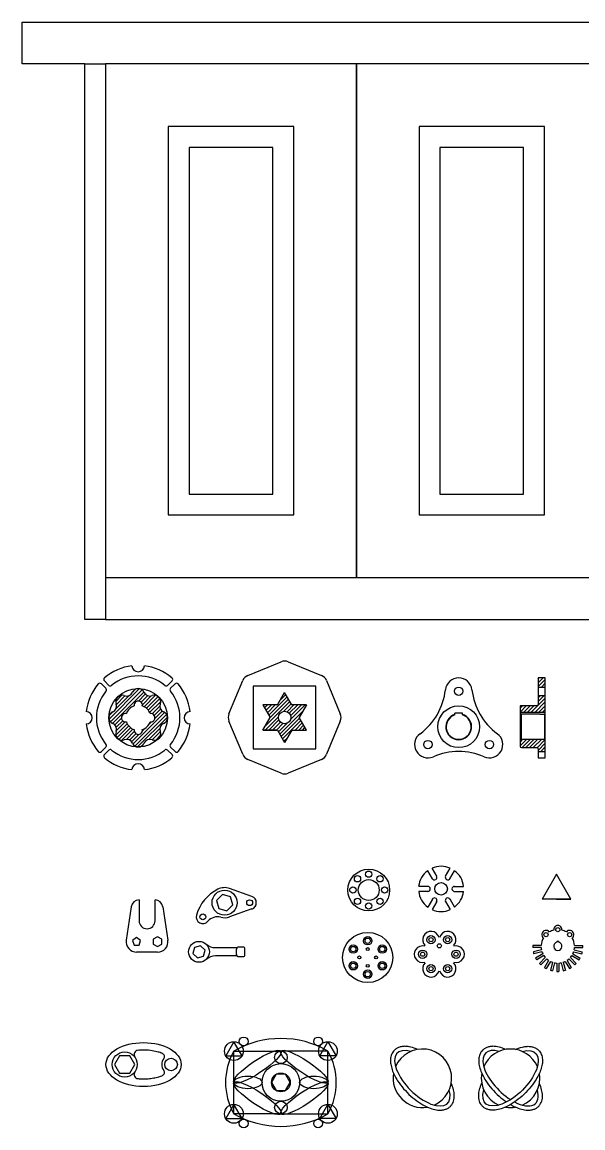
# Model space of a CAD drawing. Header units: millimetres. Extents: x 24 to 5224, y 288 to 2933.
# Drawn here: x 24 to 1366, y 288 to 2933 of the extents above; entities that cross this region are included whole.
import ezdxf

# ---------------------------------------------------------------- set-up
doc = ezdxf.new("R2010")
doc.units = ezdxf.units.MM

# ---------------------------------------------------------------- blocks, each defined once
blk = doc.blocks.new('*U7')
blk.add_circle((0, 0), 7.5)
blk = doc.blocks.new('*U8')
at = {"color": 0, "linetype": 'ByBlock', "lineweight": -2, "transparency": 16777216}
for p, rotation in [((1715.7, 977.7), 45.00000000000001), ((1769.5, 977.7), 314.9999999999999), ((1704.6, 950.8), 90), ((1780.6, 950.8), 270), ((1715.7, 923.9), 135), ((1769.5, 923.9), 225), ((1742.6, 912.8), 180)]:
    blk.add_blockref('*U7', p, dxfattribs=dict(at, rotation=rotation))
blk.add_blockref('*U7', (1742.6, 988.8), dxfattribs=at)
blk = doc.blocks.new('*U9')
for p, q in [((-12.4, 2.5), (-1.3, 21.7)), ((-1.9, -15.7), (20.3, -15.7)), ((-1.9, -15.7), (20.3, -15.7))]:
    blk.add_line(p, q)
for centre, radius, start, end in [((-17.3, 6), 6, 240, 330), ((-33.3, -21.7), 54, 6.3794, 53.6206), ((-1.3, -21.7), 6, 90, 180)]:
    blk.add_arc(centre, radius, start, end)
blk = doc.blocks.new('*U10')
at = {"color": 0, "linetype": 'ByBlock', "lineweight": -2, "transparency": 16777216}
for p, rotation in [((1025, 899.2), 59.99999999999999), ((991.6, 877.5), 120), ((993.8, 837.7), 180), ((1029.3, 819.7), 239.9999999999999), ((1062.6, 841.5), 299.9999999999999)]:
    blk.add_blockref('*U9', p, dxfattribs=dict(at, rotation=rotation))
blk.add_blockref('*U9', (1060.5, 881.2), dxfattribs=at)
blk = doc.blocks.new('*U11')
blk.add_circle((0, 0), 3.5)
blk = doc.blocks.new('*U12')
at = {"color": 0, "linetype": 'ByBlock', "lineweight": -2, "transparency": 16777216}
blk.add_blockref('*U11', (851.5, 715.4), dxfattribs=at)
for p, rotation in [((831.5, 695.4), 90), ((871.5, 695.4), 270), ((851.5, 675.4), 180)]:
    blk.add_blockref('*U11', p, dxfattribs=dict(at, rotation=rotation))
blk = doc.blocks.new('*U13')
for radius in [10, 6.5]:
    blk.add_circle((0, 0), radius)
blk = doc.blocks.new('*U14')
at = {"color": 0, "linetype": 'ByBlock', "lineweight": -2, "transparency": 16777216}
blk.add_blockref('*U13', (851.5, 735.4), dxfattribs=at)
for p, rotation in [((816.9, 715.4), 59.99999999999999), ((886.2, 715.4), 299.9999999999999), ((816.9, 675.4), 120), ((886.2, 675.4), 240), ((851.5, 655.4), 180)]:
    blk.add_blockref('*U13', p, dxfattribs=dict(at, rotation=rotation))
blk = doc.blocks.new('*U15')
for radius in [10, 5]:
    blk.add_circle((-5, 0), radius)
blk.add_arc((-5, 0), 20, 255.5225, 104.4775)
blk = doc.blocks.new('*U16')
at = {"color": 0, "linetype": 'ByBlock', "lineweight": -2, "transparency": 16777216}
for p, rotation in [((1000.4, 742.2), 120), ((1045.4, 742.2), 60.00000000000001), ((977.9, 703.2), 180), ((1000.4, 664.2), 239.9999999999999), ((1045.4, 664.2), 299.9999999999999)]:
    blk.add_blockref('*U15', p, dxfattribs=dict(at, rotation=rotation))
blk.add_blockref('*U15', (1067.9, 703.2), dxfattribs=at)
blk = doc.blocks.new('*U45')
for p, q in [((-81, -11.9), (-70.4, -22.6)), ((70.4, -22.6), (81, -11.9))]:
    blk.add_line(p, q)
for centre, radius, start, end in [((0, -100), 125, 96.8796, 130.2198), ((0, 25), 15, 183.4398, 356.5602), ((0, -100), 125, 49.7802, 83.1204), ((-77.5, -8.4), 5, 130.2198, 225), ((-66.8, -19.1), 5, 225, 309.535), ((0, -100), 100, 50.465, 129.535), ((66.8, -19.1), 5, 230.465, 315), ((77.5, -8.4), 5, 315, 49.7802)]:
    blk.add_arc(centre, radius, start, end)
blk = doc.blocks.new('*U46')
at = {"color": 0, "linetype": 'ByBlock', "lineweight": -2, "transparency": 16777216}
blk.add_blockref('*U45', (302.2, 1368.9), dxfattribs=at)
for p, rotation in [((202.1, 1268.9), 90.00000000000001), ((402.2, 1268.9), 270.0000000000001), ((302.2, 1168.8), 180)]:
    blk.add_blockref('*U45', p, dxfattribs=dict(at, rotation=rotation))

msp = doc.modelspace()

# ---------------------------------------------------------------- hatches: boundary and pattern name
h = msp.add_hatch()
h.set_pattern_fill('ANSI31', color=256, scale=2)
h.set_pattern_definition([(45, (-93.139, 0), (-4.490128, 4.490128), [])])
h.paths.add_polyline_path([(1276.4, 1342.3), (1276.4, 1364.3), (1259.4, 1364.3), (1259.4, 1342.3)])
h.paths.add_polyline_path([(1276.4, 1322.3), (1259.4, 1322.3), (1259.4, 1300.3, -0.414214), (1256.4, 1297.3), (1216.4, 1297.3), (1216.4, 1282.3), (1276.4, 1282.3)])
h.paths.add_polyline_path([(1259.4, 1194.3), (1259.4, 1188.3), (1276.4, 1188.3), (1276.4, 1215.3), (1274.4, 1217.3), (1218.4, 1217.3), (1216.4, 1215.3), (1216.4, 1200.3, 0.414214), (1219.4, 1197.3), (1256.4, 1197.3, -0.414214)])
h = msp.add_hatch()
h.set_pattern_fill('ANSI31', color=256, scale=2)
h.paths.add_polyline_path([(335.4, 1321.7, -0.409665), (316, 1329.7, 0.662569), (288.4, 1329.7, -0.409665), (268.9, 1321.7, 0.662569), (249.4, 1302.1, -0.409665), (241.3, 1282.7, 0.662569), (241.3, 1255.1, -0.409665), (249.4, 1235.6, 0.662569), (268.9, 1216.1, -0.409665), (288.4, 1208, 0.662569), (316, 1208, -0.409665), (335.4, 1216.1, 0.662569), (355, 1235.6, -0.409665), (363, 1255.1, 0.662569), (363, 1282.7, -0.409665), (355, 1302.1, 0.662569)])
h.paths.add_polyline_path([(330.5, 1278.7, -1.183216), (330.5, 1259, -0.22914), (312, 1240.5, -1.183216), (292.3, 1240.5, -0.22914), (273.8, 1259, -1.183216), (273.8, 1278.7, -0.22914), (292.3, 1297.2, -1.183216), (312, 1297.2, -0.22914)], flags=16)
h = msp.add_hatch()
h.set_pattern_fill('ANSI31', color=256, scale=2)
h.set_pattern_definition([(45, (0, -48.8964), (-4.490128, 4.490128), [])])
h.paths.add_polyline_path([(669.9, 1299.5), (652.6, 1329.5), (635.3, 1299.5), (600.7, 1299.5), (618, 1269.5), (600.7, 1239.5), (635.3, 1239.5), (652.6, 1209.5), (669.9, 1239.5), (704.6, 1239.5), (687.3, 1269.5), (704.6, 1299.5)])
h.paths.add_polyline_path([(667.6, 1269.5, -1), (637.6, 1269.5, -1)], flags=16)

# ---------------------------------------------------------------- linework, layer by layer
for p, q in [((24.3, 2833), (24.3, 2933)), ((24.3, 2933), (2624.3, 2933)), ((174.3, 2833), (24.3, 2833)), ((174.3, 1504.1), (174.3, 2833)), ((174.3, 2833), (224.3, 2833)), ((224.3, 2833), (224.3, 1604.1)), ((824.3, 2833), (224.3, 2833)), ((824.3, 2833), (824.3, 1604.1)), ((1424.3, 2833), (824.3, 2833)), ((824.3, 1604.1), (824.3, 2833)), ((374.3, 2683), (374.3, 1754.1)), ((674.3, 2683), (374.3, 2683)), ((674.3, 1754.1), (674.3, 2683)), ((974.3, 2683), (974.3, 1754.1)), ((1274.3, 2683), (974.3, 2683)), ((1274.3, 1754.1), (1274.3, 2683)), ((424.3, 2633), (424.3, 1804.1)), ((624.3, 2633), (424.3, 2633)), ((624.3, 1804.1), (624.3, 2633)), ((1024.3, 2633), (1024.3, 1804.1)), ((1224.3, 2633), (1024.3, 2633)), ((1224.3, 1804.1), (1224.3, 2633)), ((424.3, 1804.1), (624.3, 1804.1)), ((1024.3, 1804.1), (1224.3, 1804.1)), ((374.3, 1754.1), (674.3, 1754.1)), ((974.3, 1754.1), (1274.3, 1754.1)), ((224.3, 1604.1), (824.3, 1604.1)), ((224.3, 1604.1), (224.3, 1504.1)), ((824.3, 1604.1), (1424.3, 1604.1)), ((224.3, 1504.1), (174.3, 1504.1)), ((224.3, 1504.1), (2624.3, 1504.1)), ((564.5, 1369.9), (644, 1402.8)), ((661.2, 1402.8), (740.8, 1369.9)), ((519.3, 1278.1), (552.3, 1357.7)), ((753, 1357.7), (785.9, 1278.1)), ((1276.4, 1364.3), (1259.4, 1364.3)), ((1259.4, 1364.3), (1259.4, 1342.3)), ((1276.4, 1172.8), (1276.4, 1364.3)), ((652.6, 1344.5), (577.6, 1344.5)), ((577.6, 1344.5), (577.6, 1269.5)), ((635.3, 1299.5), (652.6, 1329.5)), ((727.6, 1344.5), (652.6, 1344.5)), ((669.9, 1299.5), (652.6, 1329.5)), ((727.6, 1269.5), (727.6, 1344.5)), ((1259.4, 1342.3), (1259.4, 1322.3)), ((1259.4, 1342.3), (1276.4, 1342.3)), ((600.7, 1299.5), (618, 1269.5)), ((635.3, 1299.5), (600.7, 1299.5)), ((704.6, 1299.5), (669.9, 1299.5)), ((704.6, 1299.5), (687.3, 1269.5)), ((1256.4, 1297.3), (1216.4, 1297.3)), ((1216.4, 1297.3), (1216.4, 1282.3)), ((1259.4, 1322.3), (1259.4, 1300.3)), ((1259.4, 1322.3), (1276.4, 1322.3)), ((1060.2, 1275.9), (1060.2, 1279.8)), ((1078.2, 1279.8), (1060.2, 1279.8)), ((1078.2, 1275.9), (1078.2, 1279.8)), ((1216.4, 1282.3), (1216.4, 1277.3)), ((1216.4, 1282.3), (1276.4, 1282.3)), ((1216.4, 1279.3), (1216.4, 1279.3)), ((1216.4, 1279.3), (1218.4, 1277.3)), ((1216.4, 1277.3), (1216.4, 1217.3)), ((1218.4, 1277.3), (1218.4, 1217.3)), ((1263.4, 1277.3), (1218.4, 1277.3)), ((1218.4, 1277.3), (1218.4, 1277.3)), ((1263.4, 1277.3), (1274.4, 1277.3)), ((1274.4, 1277.3), (1276.4, 1279.3)), ((1274.4, 1277.3), (1274.4, 1217.3)), ((552.3, 1181.4), (519.3, 1260.9)), ((577.6, 1269.5), (577.6, 1194.5)), ((600.7, 1239.5), (618, 1269.5)), ((704.6, 1239.5), (687.3, 1269.5)), ((727.6, 1194.5), (727.6, 1269.5)), ((785.9, 1260.9), (753, 1181.4)), ((635.3, 1239.5), (600.7, 1239.5)), ((600.7, 1239.5), (635.3, 1239.5)), ((635.3, 1239.5), (652.6, 1209.5)), ((669.9, 1239.5), (652.6, 1209.5)), ((669.9, 1239.5), (704.6, 1239.5)), ((1216.4, 1217.3), (1216.4, 1200.3)), ((1216.4, 1215.3), (1218.4, 1217.3)), ((1218.4, 1217.3), (1274.4, 1217.3)), ((1276.4, 1215.3), (1274.4, 1217.3)), ((577.6, 1194.5), (652.6, 1194.5)), ((652.6, 1194.5), (727.6, 1194.5)), ((1219.4, 1197.3), (1256.4, 1197.3)), ((1259.4, 1194.3), (1259.4, 1188.3)), ((644, 1136.2), (564.5, 1169.2)), ((740.8, 1169.2), (661.2, 1136.2)), ((1259.4, 1188.3), (1259.4, 1172.8)), ((1259.4, 1188.3), (1276.4, 1188.3)), ((1259.4, 1172.8), (1276.4, 1172.8)), ((1303.4, 894.6), (1268.7, 834.6)), ((1338, 834.6), (1303.4, 894.6)), ((574.3, 841.5), (520.9, 860.4)), ((304.4, 833), (304.4, 783)), ((342.4, 783), (342.4, 833)), ((1338, 834.6), (1268.7, 834.6)), ((1303.4, 834.6), (1338, 834.6)), ((285.6, 816.8), (273.7, 736.7)), ((361.2, 816.8), (373.1, 736.7)), ((574.3, 811.4), (520.9, 792.5)), ((487.3, 718.9), (539.1, 718.9)), ((537.7, 702.4), (537.7, 715.4)), ((552.7, 720.4), (542.7, 720.4)), ((557.7, 702.4), (557.7, 715.4)), ((1266.6, 724.4), (1246.6, 724.4)), ((1266.6, 719.4), (1246.6, 719.4)), ((1304.5, 733.9), (1304.5, 731.7)), ((1308.5, 733.9), (1304.5, 733.9)), ((1308.5, 733.9), (1308.5, 731.7)), ((1346.4, 724.4), (1366.5, 724.4)), ((1346.4, 719.4), (1366.5, 719.4)), ((348.4, 708), (298.4, 708)), ((539.1, 698.9), (487.3, 698.9)), ((542.7, 697.4), (552.7, 697.4)), ((1267.3, 713.9), (1248, 708.8)), ((1268.6, 709.1), (1249.3, 703.9)), ((1270.7, 704.1), (1253.4, 694)), ((1273.2, 699.7), (1255.9, 689.7)), ((1276.5, 695.4), (1262.4, 681.2)), ((1280.1, 691.9), (1265.9, 677.7)), ((1284.4, 688.5), (1274.4, 671.2)), ((1328.7, 688.5), (1338.7, 671.2)), ((1333, 691.9), (1347.1, 677.7)), ((1336.5, 695.4), (1350.7, 681.2)), ((1339.8, 699.7), (1357.2, 689.7)), ((1342.3, 704.1), (1359.7, 694)), ((1344.4, 709.1), (1363.8, 703.9)), ((1345.7, 713.9), (1365.1, 708.8)), ((1288.7, 686), (1278.7, 668.7)), ((1293.8, 683.9), (1288.6, 664.6)), ((1298.6, 682.6), (1293.4, 663.3)), ((1304, 681.9), (1304, 661.9)), ((1309, 681.9), (1309, 661.9)), ((1314.4, 682.6), (1319.6, 663.3)), ((1319.3, 683.9), (1324.5, 664.6)), ((1324.3, 686), (1334.3, 668.7)), ((531.2, 471.4), (643.7, 471.4)), ((531.2, 321.4), (531.2, 471.4)), ((756.2, 471.4), (643.7, 471.4)), ((756.2, 321.4), (756.2, 471.4)), ((643.7, 321.4), (531.2, 321.4)), ((643.7, 321.4), (756.2, 321.4))]:
    msp.add_line(p, q)
for points in [[(528.3, 821.3), (523.1, 840.6), (503.8, 845.8), (489.6, 831.6), (494.8, 812.3), (514.1, 807.1)], [(298.4, 743), (288.9, 736.1), (292.5, 725), (304.3, 725), (307.9, 736.1)], [(358.4, 738.8), (348.4, 744.6), (338.4, 738.8), (338.4, 727.3), (348.4, 721.5), (358.4, 727.3)], [(462.1, 712.8), (451.5, 723.4), (437, 719.5), (433.2, 705.1), (443.8, 694.5), (458.3, 698.3)], [(531.2, 493.9), (511.7, 460.1), (550.7, 460.1)], [(756.2, 493.9), (775.7, 460.1), (736.7, 460.1)], [(257.8, 460.3), (245.7, 439.3), (257.8, 418.3), (282, 418.3), (294.2, 439.3), (282, 460.3)], [(666.2, 396.4), (654.9, 415.9), (632.4, 415.9), (621.2, 396.4), (632.4, 376.9), (654.9, 376.9)], [(531.2, 343.9), (511.7, 310.1), (550.7, 310.1)], [(756.2, 343.9), (775.7, 310.1), (736.7, 310.1)]]:
    msp.add_lwpolyline(points, close=True)
for centre, radius in [((302.2, 1268.9), 70), ((1069.2, 1332.3), 10), ((1069.2, 1247.3), 50), ((652.6, 1269.5), 15), ((995.6, 1204.8), 10), ((1142.8, 1204.8), 10), ((854, 856.7), 50), ((854, 856.7), 25), ((1027.1, 859.5), 15), ((508.9, 826.4), 30), ((568.9, 826.4), 7), ((456.9, 792.4), 7), ((851.5, 695.4), 60), ((1278.2, 750.1), 5), ((1306.5, 761.9), 5), ((1334.8, 750.1), 5), ((447.7, 708.9), 25), ((1022.9, 723.2), 5), ((554.7, 494.6), 10.5), ((732.7, 494.6), 10.5), ((531.2, 471.4), 22.5), ((756.2, 471.4), 22.5), ((269.9, 439.3), 30), ((380.9, 439.3), 15), ((643.7, 456.4), 15), ((643.7, 396.4), 45), ((643.7, 396.4), 22.5), ((643.7, 336.4), 15), ((531.2, 321.4), 22.5), ((756.2, 321.4), 22.5), ((554.7, 298.2), 10.5), ((732.7, 298.2), 10.5)]:
    msp.add_circle(centre, radius)
for centre, radius, start, end in [((652.6, 1382), 22.5, 67.5, 112.5), ((573.1, 1349.1), 22.5, 112.5, 157.5), ((732.2, 1349.1), 22.5, 22.5, 67.5), ((1069.2, 1332.3), 32, 6.1426, 173.8574), ((263.3, 1307.8), 15, 67.9456, 202.0544), ((274.5, 1335.6), 15, 247.9456, 337.0544), ((302.2, 1323.9), 15, 22.9456, 157.0544), ((329.8, 1335.6), 15, 202.9456, 292.0544), ((329.8, 1335.6), 15, 202.9456, 292.0544), ((341.1, 1307.8), 15, 337.9456, 112.0544), ((888.3, 1351.8), 150, 306.1426, 353.8574), ((1250.2, 1351.8), 150, 186.1426, 233.8574), ((235.5, 1296.5), 15, 292.9456, 22.0544), ((302.2, 1268.9), 30, 109.1881, 160.8119), ((302.2, 1298.9), 10, 350.4059, 189.5941), ((302.2, 1268.9), 30, 19.1881, 70.8119), ((368.9, 1296.5), 15, 157.9456, 247.0544), ((1256.4, 1300.3), 3, 270, 0), ((247.2, 1268.9), 15, 112.9456, 247.0544), ((272.2, 1268.9), 10, 80.4059, 279.5941), ((332.2, 1268.9), 10, 260.4059, 99.5941), ((357.2, 1268.9), 15, 292.9456, 67.0544), ((540.1, 1269.5), 22.5, 157.5, 202.5), ((765.1, 1269.5), 22.5, 337.5, 22.5), ((1069.2, 1247.3), 31, 106.8773, 73.1227), ((1069.2, 1247.3), 30, 107.4576, 72.5424), ((235.5, 1241.2), 15, 337.9456, 67.0544), ((302.2, 1268.9), 30, 199.1881, 250.8119), ((302.2, 1268.9), 30, 289.1881, 340.8119), ((368.9, 1241.2), 15, 112.9456, 202.0544), ((263.3, 1230), 15, 157.9456, 292.0544), ((274.5, 1202.2), 15, 22.9456, 112.0544), ((302.2, 1238.9), 10, 170.4059, 9.5941), ((329.8, 1202.2), 15, 67.9456, 157.0544), ((341.1, 1230), 15, 247.9456, 22.0544), ((995.6, 1204.8), 32, 126.1426, 293.8574), ((1142.8, 1204.8), 32, 246.1426, 53.8574), ((302.2, 1213.9), 15, 202.9456, 337.0544), ((1219.4, 1200.3), 3, 180, 270), ((1219.4, 1200.3), 3, 180, 270), ((1256.4, 1194.3), 3, 0, 90), ((573.1, 1190), 22.5, 202.5, 247.5), ((732.2, 1190), 22.5, 292.5, 337.5), ((1069.2, 1038.3), 150, 66.1426, 113.8574), ((652.6, 1157), 22.5, 247.5, 292.5), ((537.7, 769.3), 100, 116.6803, 163.9772), ((508.9, 826.4), 36, 70.5288, 116.6803), ((304.4, 814), 19, 90, 171.5272), ((342.4, 814), 19, 8.4728, 90), ((568.9, 826.4), 16, 289.4712, 70.5288), ((456.9, 792.4), 16, 163.9772, 319.6431), ((323.4, 783), 19, 180, 0), ((492, 762.6), 30, 75.1215, 139.6431), ((508.9, 826.4), 36, 255.1215, 289.4712), ((1306.5, 761.9), 10, 352.8192, 187.1808), ((1306.5, 721.9), 40, 149.3615, 176.4167), ((1278.2, 750.1), 10, 37.8192, 232.1808), ((1306.5, 721.9), 40, 104.3615, 120.6385), ((1306.5, 721.9), 40, 59.3615, 75.6385), ((1334.8, 750.1), 10, 307.8192, 142.1808), ((1306.5, 721.9), 40, 3.5833, 30.6385), ((298.4, 733), 25, 171.5272, 270), ((348.4, 733), 25, 270, 8.4728), ((487.3, 753.9), 35, 228.5904, 270), ((542.7, 715.4), 5, 90, 180), ((552.7, 715.4), 5, 0, 90), ((1306.5, 721.9), 60, 177.612, 182.388), ((1306.5, 721.9), 40, 183.5833, 191.4167), ((1306.5, 721.9), 10, 101.537, 78.463), ((1306.5, 721.9), 40, 348.5833, 356.4167), ((1306.5, 721.9), 60, 357.612, 2.388), ((487.3, 663.9), 35, 90, 131.4096), ((542.7, 702.4), 5, 180, 270), ((552.7, 702.4), 5, 270, 0), ((1306.5, 721.9), 60, 192.612, 197.388), ((1306.5, 721.9), 60, 207.612, 212.388), ((1306.5, 721.9), 40, 198.5833, 206.4167), ((1306.5, 721.9), 40, 213.5833, 221.4167), ((1306.5, 721.9), 40, 228.5833, 236.4167), ((1306.5, 721.9), 40, 303.5833, 311.4167), ((1306.5, 721.9), 40, 318.5833, 326.4167), ((1306.5, 721.9), 40, 333.5833, 341.4167), ((1306.5, 721.9), 60, 327.612, 332.388), ((1306.5, 721.9), 60, 342.612, 347.388), ((1306.5, 721.9), 60, 222.612, 227.388), ((1306.5, 721.9), 60, 237.612, 242.388), ((1306.5, 721.9), 60, 252.612, 257.388), ((1306.5, 721.9), 40, 243.5833, 251.4167), ((1306.5, 721.9), 40, 258.5833, 266.4167), ((1306.5, 721.9), 60, 267.612, 272.388), ((1306.5, 721.9), 40, 273.5833, 281.4167), ((1306.5, 721.9), 40, 288.5833, 296.4167), ((1306.5, 721.9), 60, 282.612, 287.388), ((1306.5, 721.9), 60, 297.612, 302.388), ((1306.5, 721.9), 60, 312.612, 317.388), ((643.7, 276.5), 225, 60, 120), ((982.3, 406.4), 70, 293.5178, 156.4822), ((1193.4, 406.4), 70, 23.5178, 156.4822), ((302.9, 462.8), 10.5, 95.5124, 215.3403), ((380.9, 439.3), 22.5, 140.584, 219.4161), ((357.7, 458.4), 7.5, 320.584, 67.1301), ((661.1, 396.4), 150, 150, 210), ((626.3, 396.4), 150, 330, 30), ((357.7, 420.3), 7.5, 292.8633, 39.4161), ((302.9, 415.9), 10.5, 144.6595, 264.4853), ((982.3, 406.4), 70, 170.1841, 279.816), ((1193.4, 406.4), 70, 170.1841, 246.4822), ((1193.4, 406.4), 70, 293.5178, 9.8159), ((643.7, 516.2), 225, 240, 300), ((1193.4, 406.4), 70, 260.184, 279.816)]:
    msp.add_arc(centre, radius, start, end)
for centre, major_axis, ratio in [((314.9, 439.3), (-90, 0), 0.583333), ((587.4, 433.9), (56.2, 37.5), 0.22188), ((699.9, 433.9), (-56.3, 37.5), 0.22188), ((587.4, 358.9), (56.3, -37.5), 0.22188), ((564.9, 396.4), (33.8, 0), 0.444444), ((699.9, 358.9), (56.2, 37.5), 0.22188), ((722.4, 396.4), (-33.8, 0), 0.444444)]:
    msp.add_ellipse(centre, major_axis=major_axis, ratio=ratio)
for centre, start_param, end_param in [((982.3, 406.4), 5.587554, 10.120409), ((1193.4, 406.4), 5.587554, 8.294492), ((1193.4, 406.4), 8.440689, 10.120409)]:
    msp.add_ellipse(centre, major_axis=(-60, 60), ratio=0.471405, start_param=start_param, end_param=end_param)
at = {"extrusion": (0, 0, -1)}
msp.add_ellipse((1193.4, 406.4), major_axis=(60, 60), ratio=0.471405, start_param=5.587554, end_param=10.120409, dxfattribs=at)
for points, knots in [([(970.4, 475.4), (969.3, 475.9), (968.3, 476.3), (961.6, 479), (956.2, 480.7), (947.2, 482.4), (943.6, 482.8), (937.2, 482.8), (934.3, 482.5), (928.8, 481.4), (926.1, 480.6), (921.6, 478.4), (919.7, 477.3), (917, 475.2), (916.1, 474.4), (915.2, 473.5), (913.8, 472.1), (912.6, 470.6), (910.4, 467.3), (909.5, 465.5), (908, 461.8), (907.4, 459.9), (906.5, 456), (906.2, 454), (905.8, 448), (906.1, 443.9), (907.4, 435.6), (908.5, 431.3), (911.4, 422.6), (913.3, 418.2), (917.7, 409.3), (920.3, 404.9), (927.3, 393.9), (932.1, 387.5), (942.8, 375.2), (948.6, 369.2), (960.8, 358.4), (967.2, 353.4), (980.1, 344.6), (986.7, 340.9), (998.3, 335.6), (1003.4, 333.7), (1013.4, 331.1), (1018.3, 330.3), (1025.9, 330), (1028.8, 330.2), (1034.3, 331.1), (1037, 331.8), (1041.6, 333.7), (1043.6, 334.8), (1047.2, 337.3), (1048.9, 338.8), (1051.9, 342.1), (1053.2, 343.9), (1055.3, 347.8), (1056.2, 349.8), (1057.5, 354), (1058, 356.2), (1058.6, 360.7), (1058.7, 363), (1058.5, 369.8), (1057.9, 374.3), (1055.6, 383.7), (1053.9, 388.4), (1051.7, 393.7), (1051.5, 394.1), (1051.3, 394.5)], [5.396468, 5.396468, 5.396468, 5.396468, 5.441669, 5.441669, 5.678596, 5.678596, 5.843068, 5.843068, 5.979243, 5.979243, 6.115419, 6.115419, 6.222944, 6.222944, 6.283185, 6.283185, 6.283185, 6.380347, 6.380347, 6.477508, 6.477508, 6.574669, 6.574669, 6.67183, 6.67183, 6.859475, 6.859475, 7.047121, 7.047121, 7.234766, 7.234766, 7.422411, 7.422411, 7.697556, 7.697556, 7.9727, 7.9727, 8.247845, 8.247845, 8.52299, 8.52299, 8.741484, 8.741484, 8.959978, 8.959978, 9.095847, 9.095847, 9.231716, 9.231716, 9.340169, 9.340169, 9.448622, 9.448622, 9.557075, 9.557075, 9.665528, 9.665528, 9.773982, 9.773982, 9.882435, 9.882435, 10.088157, 10.088157, 10.293879, 10.293879, 10.311497, 10.311497, 10.311497, 10.311497]), ([(1181.5, 475.4), (1180.4, 475.9), (1179.3, 476.3), (1172.7, 479), (1167.3, 480.7), (1158.3, 482.4), (1154.7, 482.8), (1148.2, 482.8), (1145.4, 482.5), (1139.9, 481.4), (1137.2, 480.6), (1132.7, 478.4), (1130.8, 477.3), (1128.1, 475.2), (1127.2, 474.4), (1126.3, 473.5), (1124.9, 472.1), (1123.7, 470.6), (1121.5, 467.3), (1120.6, 465.5), (1119.1, 461.8), (1118.5, 459.9), (1117.6, 456), (1117.3, 454), (1116.9, 448), (1117.1, 443.9), (1118.5, 435.6), (1119.6, 431.3), (1122.5, 422.6), (1124.4, 418.2), (1128.8, 409.3), (1131.3, 404.9), (1138.4, 393.9), (1143.2, 387.5), (1153.8, 375.2), (1159.7, 369.2), (1171.5, 358.6), (1177.6, 353.9), (1183.7, 349.7)], [5.396468, 5.396468, 5.396468, 5.396468, 5.441669, 5.441669, 5.678596, 5.678596, 5.843068, 5.843068, 5.979243, 5.979243, 6.115419, 6.115419, 6.222944, 6.222944, 6.283185, 6.283185, 6.283185, 6.380347, 6.380347, 6.477508, 6.477508, 6.574669, 6.574669, 6.67183, 6.67183, 6.859475, 6.859475, 7.047121, 7.047121, 7.234766, 7.234766, 7.422411, 7.422411, 7.697556, 7.697556, 7.9727, 7.9727, 8.233824, 8.233824, 8.233824, 8.233824]), ([(1205.3, 475.4), (1206.4, 475.9), (1207.5, 476.3), (1214.1, 479), (1219.5, 480.7), (1228.5, 482.4), (1232.1, 482.8), (1238.5, 482.8), (1241.4, 482.5), (1246.9, 481.4), (1249.6, 480.6), (1254.1, 478.4), (1256, 477.3), (1258.7, 475.2), (1259.6, 474.4), (1260.5, 473.5), (1261.9, 472.1), (1263.1, 470.6), (1265.3, 467.3), (1266.2, 465.5), (1267.7, 461.8), (1268.3, 459.9), (1269.2, 456), (1269.5, 454), (1269.9, 448), (1269.7, 443.9), (1268.3, 435.6), (1267.2, 431.3), (1264.3, 422.6), (1262.4, 418.2), (1258, 409.3), (1255.4, 404.9), (1248.4, 393.9), (1243.6, 387.5), (1232.9, 375.2), (1227.1, 369.2), (1214.9, 358.4), (1208.5, 353.4), (1195.6, 344.6), (1189, 340.9), (1177.4, 335.6), (1172.3, 333.7), (1162.3, 331.1), (1157.5, 330.3), (1149.8, 330), (1147, 330.2), (1141.4, 331.1), (1138.7, 331.8), (1134.1, 333.7), (1132.1, 334.8), (1128.5, 337.3), (1126.8, 338.8), (1123.8, 342.1), (1122.5, 343.9), (1120.4, 347.8), (1119.5, 349.8), (1118.2, 354), (1117.7, 356.2), (1117.1, 360.7), (1117, 363), (1117.2, 369.8), (1117.8, 374.3), (1120.1, 383.7), (1121.8, 388.4), (1124.1, 393.7), (1124.2, 394.1), (1124.4, 394.5)], [5.396468, 5.396468, 5.396468, 5.396468, 5.441669, 5.441669, 5.678596, 5.678596, 5.843068, 5.843068, 5.979243, 5.979243, 6.115419, 6.115419, 6.222944, 6.222944, 6.283185, 6.283185, 6.283185, 6.380347, 6.380347, 6.477508, 6.477508, 6.574669, 6.574669, 6.67183, 6.67183, 6.859475, 6.859475, 7.047121, 7.047121, 7.234766, 7.234766, 7.422411, 7.422411, 7.697556, 7.697556, 7.9727, 7.9727, 8.247845, 8.247845, 8.52299, 8.52299, 8.741484, 8.741484, 8.959978, 8.959978, 9.095847, 9.095847, 9.231716, 9.231716, 9.340169, 9.340169, 9.448622, 9.448622, 9.557075, 9.557075, 9.665528, 9.665528, 9.773982, 9.773982, 9.882435, 9.882435, 10.088157, 10.088157, 10.293879, 10.293879, 10.311497, 10.311497, 10.311497, 10.311497]), ([(360.6, 465.3), (359.4, 465.8), (358.1, 466.3), (353.7, 468), (350.5, 469), (342.1, 471.2), (336.8, 472.2), (325.9, 473.5), (320.2, 473.9), (310.3, 473.8), (306.1, 473.6), (301.9, 473.2)], [4.0863658, 4.0863658, 4.0863658, 4.0863658, 4.1484235, 4.1484235, 4.2916079, 4.2916079, 4.5040027, 4.5040027, 4.7163974, 4.7163974, 4.8764811, 4.8764811, 4.8764811, 4.8764811]), ([(301.9, 405.5), (305.3, 405.1), (308.8, 404.9), (316.8, 404.8), (321.4, 404.9), (330.4, 405.7), (334.9, 406.3), (343.5, 407.9), (347.6, 408.9), (354.7, 411.1), (357.8, 412.2), (360.6, 413.4)], [1.4066977, 1.4066977, 1.4066977, 1.4066977, 1.5367101, 1.5367101, 1.709491, 1.709491, 1.8822718, 1.8822718, 2.0550527, 2.0550527, 2.1968062, 2.1968062, 2.1968062, 2.1968062]), ([(1193.4, 343.6), (1197, 341.5), (1200.7, 339.6), (1209.4, 335.6), (1214.5, 333.7), (1224.5, 331.1), (1229.3, 330.3), (1237, 330), (1239.8, 330.2), (1245.4, 331.1), (1248.1, 331.8), (1252.7, 333.7), (1254.7, 334.8), (1258.3, 337.3), (1260, 338.8), (1263, 342.1), (1264.2, 343.9), (1266.4, 347.8), (1267.3, 349.8), (1268.6, 354), (1269.1, 356.2), (1269.7, 360.7), (1269.8, 363), (1269.6, 369.8), (1268.9, 374.3), (1266.6, 383.7), (1265, 388.4), (1262.7, 393.7), (1262.6, 394.1), (1262.4, 394.5)], [8.370014, 8.370014, 8.370014, 8.370014, 8.52299, 8.52299, 8.741484, 8.741484, 8.959978, 8.959978, 9.095847, 9.095847, 9.231716, 9.231716, 9.340169, 9.340169, 9.448622, 9.448622, 9.557075, 9.557075, 9.665528, 9.665528, 9.773982, 9.773982, 9.882435, 9.882435, 10.088157, 10.088157, 10.293879, 10.293879, 10.311497, 10.311497, 10.311497, 10.311497])]:
    msp.add_open_spline(points, degree=3, knots=knots)

# ---------------------------------------------------------------- block references
for name, p in [('*U46', (0, 0)), ('*U10', (0, 0)), ('*U8', (-888.6, -94.1)), ('*U14', (0, 0)), ('*U16', (0, 0)), ('*U12', (0, 0))]:
    msp.add_blockref(name, p)

doc.saveas('drawing.dxf')
